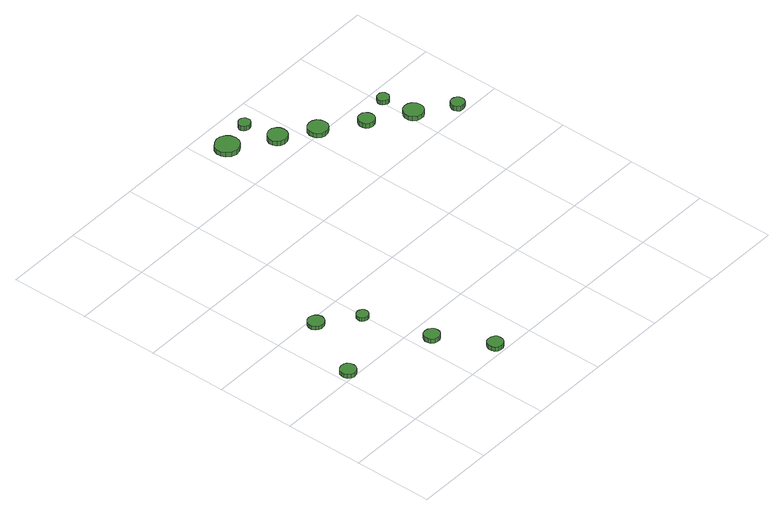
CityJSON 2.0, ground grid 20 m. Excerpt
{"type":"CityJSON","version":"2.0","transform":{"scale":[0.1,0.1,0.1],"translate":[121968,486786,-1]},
"CityObjects":{
"tree1":{"type":"SolitaryVegetationObject","attributes":{"function":"something"},"geometry":[{"type":"MultiSurface","lod":"1","boundaries":[[[0,1,2,3,4,5,6,7,8,9,10,11,12,13,14]],[[15,16,17,18,19,20,21,22,23,24,25,26,27,28,29]],[[0,29,28,1]],[[1,28,27,2]],[[2,27,26,3]],[[3,26,25,4]],[[4,25,24,5]],[[5,24,23,6]],[[6,23,22,7]],[[7,22,21,8]],[[8,21,20,9]],[[9,20,19,10]],[[10,19,18,11]],[[11,18,17,12]],[[12,17,16,13]],[[13,16,15,14]],[[14,15,29,0]]]}]},
"tree2":{"type":"SolitaryVegetationObject","attributes":{"function":"something"},"geometry":[{"type":"MultiSurface","lod":"1","boundaries":[[[30,31,32,33,34,35,36,37,38,39,40,41,42,43,44]],[[45,46,47,48,49,50,51,52,53,54,55,56,57,58,59]],[[30,59,58,31]],[[31,58,57,32]],[[32,57,56,33]],[[33,56,55,34]],[[34,55,54,35]],[[35,54,53,36]],[[36,53,52,37]],[[37,52,51,38]],[[38,51,50,39]],[[39,50,49,40]],[[40,49,48,41]],[[41,48,47,42]],[[42,47,46,43]],[[43,46,45,44]],[[44,45,59,30]]]}]},
"tree3":{"type":"SolitaryVegetationObject","attributes":{"function":"something"},"geometry":[{"type":"MultiSurface","lod":"1","boundaries":[[[60,61,62,63,64,65,66,67,68,69,70,71,72,73,74]],[[75,76,77,78,79,80,81,82,83,84,85,86,87,88,89]],[[60,89,88,61]],[[61,88,87,62]],[[62,87,86,63]],[[63,86,85,64]],[[64,85,84,65]],[[65,84,83,66]],[[66,83,82,67]],[[67,82,81,68]],[[68,81,80,69]],[[69,80,79,70]],[[70,79,78,71]],[[71,78,77,72]],[[72,77,76,73]],[[73,76,75,74]],[[74,75,89,60]]]}]},
"tree4":{"type":"SolitaryVegetationObject","attributes":{"function":"something"},"geometry":[{"type":"MultiSurface","lod":"1","boundaries":[[[90,91,92,93,94,95,96,97,98,99,100,101,102,103,104]],[[105,106,107,108,109,110,111,112,113,114,115,116,117,118,119]],[[90,119,118,91]],[[91,118,117,92]],[[92,117,116,93]],[[93,116,115,94]],[[94,115,114,95]],[[95,114,113,96]],[[96,113,112,97]],[[97,112,111,98]],[[98,111,110,99]],[[99,110,109,100]],[[100,109,108,101]],[[101,108,107,102]],[[102,107,106,103]],[[103,106,105,104]],[[104,105,119,90]]]}]},
"tree5":{"type":"SolitaryVegetationObject","attributes":{"function":"something"},"geometry":[{"type":"MultiSurface","lod":"1","boundaries":[[[120,121,122,123,124,125,126,127,128,129,130,131,132,133,134]],[[135,136,137,138,139,140,141,142,143,144,145,146,147,148,149]],[[120,149,148,121]],[[121,148,147,122]],[[122,147,146,123]],[[123,146,145,124]],[[124,145,144,125]],[[125,144,143,126]],[[126,143,142,127]],[[127,142,141,128]],[[128,141,140,129]],[[129,140,139,130]],[[130,139,138,131]],[[131,138,137,132]],[[132,137,136,133]],[[133,136,135,134]],[[134,135,149,120]]]}]},
"tree6":{"type":"SolitaryVegetationObject","attributes":{"function":"something"},"geometry":[{"type":"MultiSurface","lod":"1","boundaries":[[[150,151,152,153,154,155,156,157,158,159,160,161,162,163,164]],[[165,166,167,168,169,170,171,172,173,174,175,176,177,178,179]],[[150,179,178,151]],[[151,178,177,152]],[[152,177,176,153]],[[153,176,175,154]],[[154,175,174,155]],[[155,174,173,156]],[[156,173,172,157]],[[157,172,171,158]],[[158,171,170,159]],[[159,170,169,160]],[[160,169,168,161]],[[161,168,167,162]],[[162,167,166,163]],[[163,166,165,164]],[[164,165,179,150]]]}]},
"tree7":{"type":"SolitaryVegetationObject","attributes":{"function":"something"},"geometry":[{"type":"MultiSurface","lod":"1","boundaries":[[[180,181,182,183,184,185,186,187,188,189,190,191,192,193,194]],[[195,196,197,198,199,200,201,202,203,204,205,206,207,208,209]],[[180,209,208,181]],[[181,208,207,182]],[[182,207,206,183]],[[183,206,205,184]],[[184,205,204,185]],[[185,204,203,186]],[[186,203,202,187]],[[187,202,201,188]],[[188,201,200,189]],[[189,200,199,190]],[[190,199,198,191]],[[191,198,197,192]],[[192,197,196,193]],[[193,196,195,194]],[[194,195,209,180]]]}]},
"tree8":{"type":"SolitaryVegetationObject","attributes":{"function":"something"},"geometry":[{"type":"MultiSurface","lod":"1","boundaries":[[[210,211,212,213,214,215,216,217,218,219,220,221,222,223,224]],[[225,226,227,228,229,230,231,232,233,234,235,236,237,238,239]],[[210,239,238,211]],[[211,238,237,212]],[[212,237,236,213]],[[213,236,235,214]],[[214,235,234,215]],[[215,234,233,216]],[[216,233,232,217]],[[217,232,231,218]],[[218,231,230,219]],[[219,230,229,220]],[[220,229,228,221]],[[221,228,227,222]],[[222,227,226,223]],[[223,226,225,224]],[[224,225,239,210]]]}]},
"tree9":{"type":"SolitaryVegetationObject","attributes":{"function":"something"},"geometry":[{"type":"MultiSurface","lod":"1","boundaries":[[[240,241,242,243,244,245,246,247,248,249,250,251,252,253,254]],[[255,256,257,258,259,260,261,262,263,264,265,266,267,268,269]],[[240,269,268,241]],[[241,268,267,242]],[[242,267,266,243]],[[243,266,265,244]],[[244,265,264,245]],[[245,264,263,246]],[[246,263,262,247]],[[247,262,261,248]],[[248,261,260,249]],[[249,260,259,250]],[[250,259,258,251]],[[251,258,257,252]],[[252,257,256,253]],[[253,256,255,254]],[[254,255,269,240]]]}]},
"tree10":{"type":"SolitaryVegetationObject","attributes":{"function":"something"},"geometry":[{"type":"MultiSurface","lod":"1","boundaries":[[[270,271,272,273,274,275,276,277,278,279,280,281,282,283,284]],[[285,286,287,288,289,290,291,292,293,294,295,296,297,298,299]],[[270,299,298,271]],[[271,298,297,272]],[[272,297,296,273]],[[273,296,295,274]],[[274,295,294,275]],[[275,294,293,276]],[[276,293,292,277]],[[277,292,291,278]],[[278,291,290,279]],[[279,290,289,280]],[[280,289,288,281]],[[281,288,287,282]],[[282,287,286,283]],[[283,286,285,284]],[[284,285,299,270]]]}]},
"tree11":{"type":"SolitaryVegetationObject","attributes":{"function":"something"},"geometry":[{"type":"MultiSurface","lod":"1","boundaries":[[[300,301,302,303,304,305,306,307,308,309,310,311,312,313,314]],[[315,316,317,318,319,320,321,322,323,324,325,326,327,328,329]],[[300,329,328,301]],[[301,328,327,302]],[[302,327,326,303]],[[303,326,325,304]],[[304,325,324,305]],[[305,324,323,306]],[[306,323,322,307]],[[307,322,321,308]],[[308,321,320,309]],[[309,320,319,310]],[[310,319,318,311]],[[311,318,317,312]],[[312,317,316,313]],[[313,316,315,314]],[[314,315,329,300]]]}]},
"tree12":{"type":"SolitaryVegetationObject","attributes":{"function":"something"},"geometry":[{"type":"MultiSurface","lod":"1","boundaries":[[[330,331,332,333,334,335,336,337,338,339,340,341,342,343,344]],[[345,346,347,348,349,350,351,352,353,354,355,356,357,358,359]],[[330,359,358,331]],[[331,358,357,332]],[[332,357,356,333]],[[333,356,355,334]],[[334,355,354,335]],[[335,354,353,336]],[[336,353,352,337]],[[337,352,351,338]],[[338,351,350,339]],[[339,350,349,340]],[[340,349,348,341]],[[341,348,347,342]],[[342,347,346,343]],[[343,346,345,344]],[[344,345,359,330]]]}]},
"tree13":{"type":"SolitaryVegetationObject","attributes":{"function":"something"},"geometry":[{"type":"MultiSurface","lod":"1","boundaries":[[[360,361,362,363,364,365,366,367,368,369,370,371,372,373,374]],[[375,376,377,378,379,380,381,382,383,384,385,386,387,388,389]],[[360,389,388,361]],[[361,388,387,362]],[[362,387,386,363]],[[363,386,385,364]],[[364,385,384,365]],[[365,384,383,366]],[[366,383,382,367]],[[367,382,381,368]],[[368,381,380,369]],[[369,380,379,370]],[[370,379,378,371]],[[371,378,377,372]],[[372,377,376,373]],[[373,376,375,374]],[[374,375,389,360]]]}]}
},
"vertices":[
[48,220,18],[47,228,18],[42,235,18],[35,239,18],[26,240,18],[18,237,18],[12,232,18],[9,224,18],[9,216,18],[12,208,18],[18,203,18],[26,200,18],[35,201,18],[42,205,18],[47,212,18],[47,212,7],[42,205,7],[35,201,7],[26,200,7],[18,203,7],[12,208,7],[9,216,7],[9,224,7],[12,232,7],[18,237,7],[26,240,7],[35,239,7],[42,235,7],[47,228,7],[48,220,7],
[132,383,18],[130,391,18],[125,398,18],[118,402,18],[109,403,18],[101,401,18],[95,395,18],[91,387,18],[91,379,18],[95,371,18],[101,365,18],[109,363,18],[118,364,18],[125,368,18],[130,375,18],[130,375,8],[125,368,8],[118,364,8],[109,363,8],[101,365,8],[95,371,8],[91,379,8],[91,387,8],[95,395,8],[101,401,8],[109,403,8],[118,402,8],[125,398,8],[130,391,8],[132,383,8],
[261,153,19],[260,161,19],[255,167,19],[248,171,19],[240,172,19],[232,170,19],[226,164,19],[223,157,19],[223,149,19],[226,142,19],[232,136,19],[240,134,19],[248,134,19],[255,139,19],[260,145,19],[260,145,7],[255,139,7],[248,134,7],[240,134,7],[232,136,7],[226,142,7],[223,149,7],[223,157,7],[226,164,7],[232,170,7],[240,172,7],[248,171,7],[255,167,7],[260,161,7],[261,153,7],
[212,318,18],[211,324,18],[207,329,18],[202,332,18],[196,333,18],[190,331,18],[185,327,18],[183,321,18],[183,315,18],[185,309,18],[190,305,18],[196,303,18],[202,304,18],[207,307,18],[211,312,18],[211,312,8],[207,307,8],[202,304,8],[196,303,8],[190,305,8],[185,309,8],[183,315,8],[183,321,8],[185,327,8],[190,331,8],[196,333,8],[202,332,8],[207,329,8],[211,324,8],[212,318,8],
[331,26,19],[330,34,19],[325,40,19],[318,44,19],[310,45,19],[302,43,19],[296,37,19],[293,30,19],[293,22,19],[296,14,19],[302,9,19],[310,6,19],[318,7,19],[325,11,19],[330,18,19],[330,18,7],[325,11,7],[318,7,7],[310,6,7],[302,9,7],[296,14,7],[293,22,7],[293,30,7],[296,37,7],[302,43,7],[310,45,7],[318,44,7],[325,40,7],[330,34,7],[331,26,7],
[476,919,32],[473,932,32],[466,942,32],[455,948,32],[443,949,32],[431,945,32],[421,937,32],[416,926,32],[416,913,32],[421,902,32],[431,893,32],[443,889,32],[455,891,32],[466,897,32],[473,907,32],[473,907,19],[466,897,19],[455,891,19],[443,889,19],[431,893,19],[421,902,19],[416,913,19],[416,926,19],[421,937,19],[431,945,19],[443,949,19],[455,948,19],[466,942,19],[473,932,19],[476,919,19],
[568,854,32],[566,864,32],[560,872,32],[551,878,32],[541,879,32],[531,875,32],[524,869,32],[519,859,32],[519,849,32],[524,840,32],[531,833,32],[541,830,32],[551,831,32],[560,836,32],[566,844,32],[566,844,19],[560,836,19],[551,831,19],[541,830,19],[531,833,19],[524,840,19],[519,849,19],[519,859,19],[524,869,19],[531,875,19],[541,879,19],[551,878,19],[560,872,19],[566,864,19],[568,854,19],
[544,939,32],[543,945,32],[539,950,32],[534,953,32],[527,954,32],[522,952,32],[517,948,32],[514,942,32],[514,936,32],[517,930,32],[522,926,32],[527,924,32],[534,925,32],[539,928,32],[543,933,32],[543,933,19],[539,928,19],[534,925,19],[527,924,19],[522,926,19],[517,930,19],[514,936,19],[514,942,19],[517,948,19],[522,952,19],[527,954,19],[534,953,19],[539,950,19],[543,945,19],[544,939,19],
[647,801,32],[645,811,32],[639,820,32],[630,825,32],[620,826,32],[610,823,32],[602,816,32],[598,806,32],[598,796,32],[602,787,32],[610,780,32],[620,777,32],[630,778,32],[639,783,32],[645,791,32],[645,791,20],[639,783,20],[630,778,20],[620,777,20],[610,780,20],[602,787,20],[598,796,20],[598,806,20],[602,816,20],[610,823,20],[620,826,20],[630,825,20],[639,820,20],[645,811,20],[647,801,20],
[734,736,33],[733,744,33],[728,751,33],[721,755,33],[712,756,33],[704,754,33],[698,748,33],[695,740,33],[695,732,33],[698,724,33],[704,719,33],[712,716,33],[721,717,33],[728,721,33],[733,728,33],[733,728,20],[728,721,20],[721,717,20],[712,716,20],[704,719,20],[698,724,20],[695,732,20],[695,740,20],[698,748,20],[704,754,20],[712,756,20],[721,755,20],[728,751,20],[733,744,20],[734,736,20],
[830,674,32],[828,684,32],[822,693,32],[813,698,32],[803,699,32],[793,696,32],[785,689,32],[781,679,32],[781,669,32],[785,660,32],[793,653,32],[803,650,32],[813,651,32],[822,656,32],[828,664,32],[828,664,20],[822,656,20],[813,651,20],[803,650,20],[793,653,20],[785,660,20],[781,669,20],[781,679,20],[785,689,20],[793,696,20],[803,699,20],[813,698,20],[822,693,20],[828,684,20],[830,674,20],
[811,756,32],[810,762,32],[806,767,32],[801,770,32],[795,770,32],[789,769,32],[784,764,32],[782,759,32],[782,753,32],[784,747,32],[789,743,32],[795,741,32],[801,741,32],[806,745,32],[810,750,32],[810,750,20],[806,745,20],[801,741,20],[795,741,20],[789,743,20],[784,747,20],[782,753,20],[782,759,20],[784,764,20],[789,769,20],[795,770,20],[801,770,20],[806,767,20],[810,762,20],[811,756,20],
[907,616,32],[905,623,32],[901,628,32],[895,632,32],[888,633,32],[881,631,32],[876,626,32],[873,619,32],[873,612,32],[876,606,32],[881,601,32],[888,599,32],[895,600,32],[901,603,32],[905,609,32],[905,609,19],[901,603,19],[895,600,19],[888,599,19],[881,601,19],[876,606,19],[873,612,19],[873,619,19],[876,626,19],[881,631,19],[888,633,19],[895,632,19],[901,628,19],[905,623,19],[907,616,19]
]}
